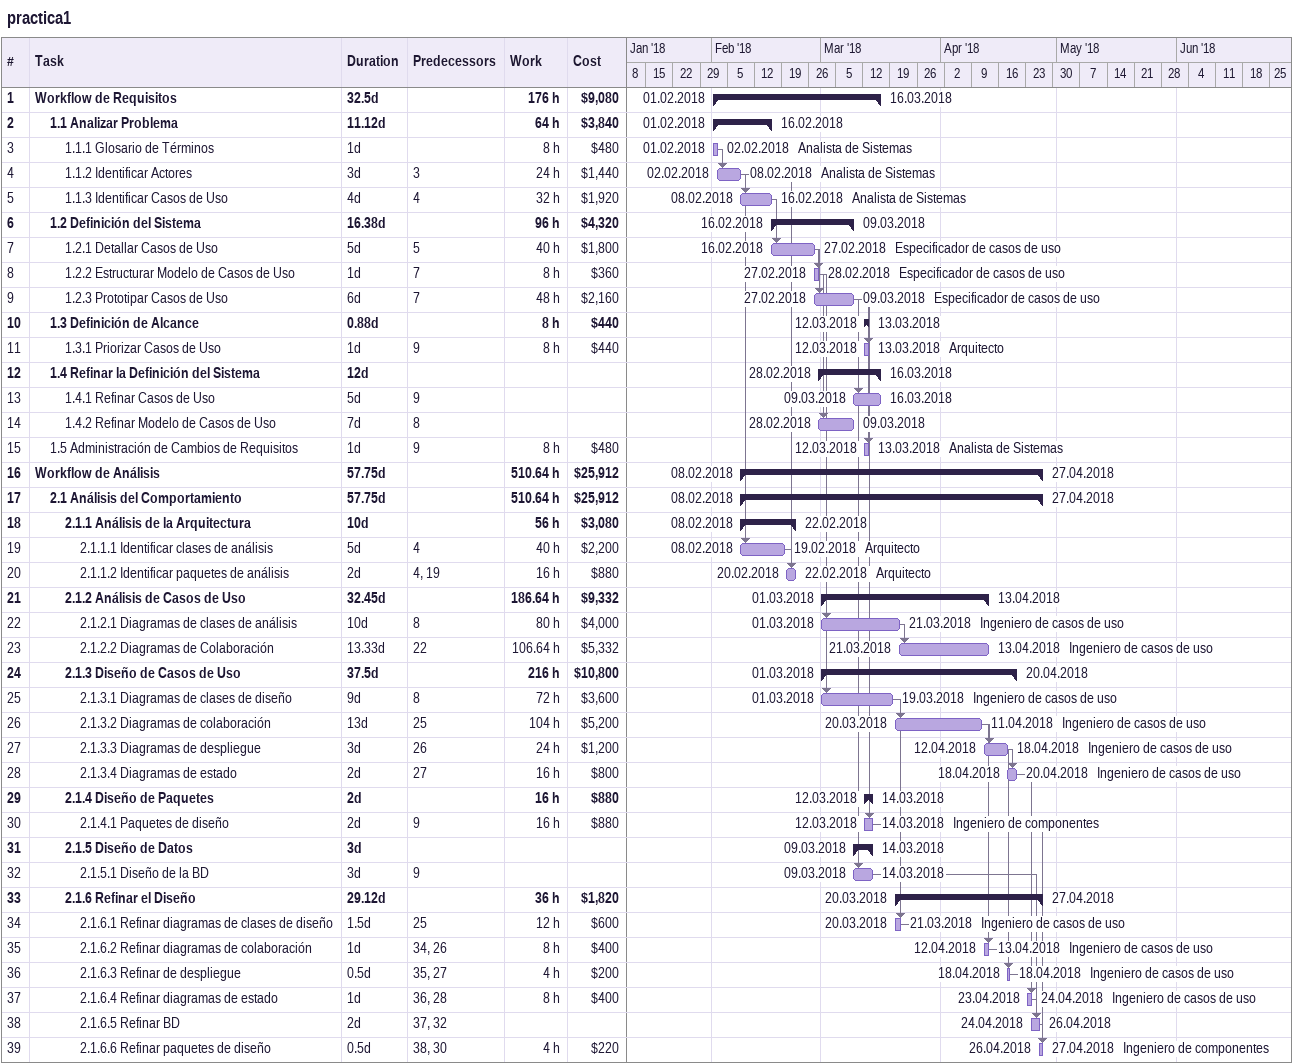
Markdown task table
practica1

| ID | Level | Task | Duration | Start | Finish | Predecessors | Resources | Work (h) | Cost ($) |
|---|---|---|---|---|---|---|---|---|---|
| 1 | 1 | **Workflow de Requisitos** | 32.5d | 2018-02-01 | 2018-03-16 |  |  | 176 | 9080 |
| 2 | 2 | **1.1 Analizar Problema** | 11.12d | 2018-02-01 | 2018-02-16 |  |  | 64 | 3840 |
| 3 | 3 | 1.1.1 Glosario de Términos | 1d | 2018-02-01 | 2018-02-02 |  | Analista de Sistemas | 8 | 480 |
| 4 | 3 | 1.1.2 Identificar Actores | 3d | 2018-02-02 | 2018-02-08 | 3 | Analista de Sistemas | 24 | 1440 |
| 5 | 3 | 1.1.3 Identificar Casos de Uso | 4d | 2018-02-08 | 2018-02-16 | 4 | Analista de Sistemas | 32 | 1920 |
| 6 | 2 | **1.2 Definición del Sistema** | 16.38d | 2018-02-16 | 2018-03-09 |  |  | 96 | 4320 |
| 7 | 3 | 1.2.1 Detallar Casos de Uso | 5d | 2018-02-16 | 2018-02-27 | 5 | Especificador de casos de uso | 40 | 1800 |
| 8 | 3 | 1.2.2 Estructurar Modelo de Casos de Uso | 1d | 2018-02-27 | 2018-02-28 | 7 | Especificador de casos de uso | 8 | 360 |
| 9 | 3 | 1.2.3 Prototipar Casos de Uso | 6d | 2018-02-27 | 2018-03-09 | 7 | Especificador de casos de uso | 48 | 2160 |
| 10 | 2 | **1.3 Definición de Alcance** | 0.88d | 2018-03-12 | 2018-03-13 |  |  | 8 | 440 |
| 11 | 3 | 1.3.1 Priorizar Casos de Uso | 1d | 2018-03-12 | 2018-03-13 | 9 | Arquitecto | 8 | 440 |
| 12 | 2 | **1.4 Refinar la Definición del Sistema** | 12d | 2018-02-28 | 2018-03-16 |  |  |  |  |
| 13 | 3 | 1.4.1 Refinar Casos de Uso | 5d | 2018-03-09 | 2018-03-16 | 9 |  |  |  |
| 14 | 3 | 1.4.2 Refinar Modelo de Casos de Uso | 7d | 2018-02-28 | 2018-03-09 | 8 |  |  |  |
| 15 | 2 | 1.5 Administración de Cambios de Requisitos | 1d | 2018-03-12 | 2018-03-13 | 9 | Analista de Sistemas | 8 | 480 |
| 16 | 1 | **Workflow de Análisis** | 57.75d | 2018-02-08 | 2018-04-27 |  |  | 510.64 | 25912 |
| 17 | 2 | **2.1 Análisis del Comportamiento** | 57.75d | 2018-02-08 | 2018-04-27 |  |  | 510.64 | 25912 |
| 18 | 3 | **2.1.1 Análisis de la Arquitectura** | 10d | 2018-02-08 | 2018-02-22 |  |  | 56 | 3080 |
| 19 | 4 | 2.1.1.1 Identificar clases de análisis | 5d | 2018-02-08 | 2018-02-19 | 4 | Arquitecto | 40 | 2200 |
| 20 | 4 | 2.1.1.2 Identificar paquetes de análisis | 2d | 2018-02-20 | 2018-02-22 | 4, 19 | Arquitecto | 16 | 880 |
| 21 | 3 | **2.1.2 Análisis de Casos de Uso** | 32.45d | 2018-03-01 | 2018-04-13 |  |  | 186.64 | 9332 |
| 22 | 4 | 2.1.2.1 Diagramas de clases de análisis | 10d | 2018-03-01 | 2018-03-21 | 8 | Ingeniero de casos de uso | 80 | 4000 |
| 23 | 4 | 2.1.2.2 Diagramas de Colaboración | 13.33d | 2018-03-21 | 2018-04-13 | 22 | Ingeniero de casos de uso | 106.64 | 5332 |
| 24 | 3 | **2.1.3 Diseño de Casos de Uso** | 37.5d | 2018-03-01 | 2018-04-20 |  |  | 216 | 10800 |
| 25 | 4 | 2.1.3.1 Diagramas de clases de diseño | 9d | 2018-03-01 | 2018-03-19 | 8 | Ingeniero de casos de uso | 72 | 3600 |
| 26 | 4 | 2.1.3.2 Diagramas de colaboración | 13d | 2018-03-20 | 2018-04-11 | 25 | Ingeniero de casos de uso | 104 | 5200 |
| 27 | 4 | 2.1.3.3 Diagramas de despliegue | 3d | 2018-04-12 | 2018-04-18 | 26 | Ingeniero de casos de uso | 24 | 1200 |
| 28 | 4 | 2.1.3.4 Diagramas de estado | 2d | 2018-04-18 | 2018-04-20 | 27 | Ingeniero de casos de uso | 16 | 800 |
| 29 | 3 | **2.1.4 Diseño de Paquetes** | 2d | 2018-03-12 | 2018-03-14 |  |  | 16 | 880 |
| 30 | 4 | 2.1.4.1 Paquetes de diseño | 2d | 2018-03-12 | 2018-03-14 | 9 | Ingeniero de componentes | 16 | 880 |
| 31 | 3 | **2.1.5 Diseño de Datos** | 3d | 2018-03-09 | 2018-03-14 |  |  |  |  |
| 32 | 4 | 2.1.5.1 Diseño de la BD | 3d | 2018-03-09 | 2018-03-14 | 9 |  |  |  |
| 33 | 3 | **2.1.6 Refinar el Diseño** | 29.12d | 2018-03-20 | 2018-04-27 |  |  | 36 | 1820 |
| 34 | 4 | 2.1.6.1 Refinar diagramas de clases de diseño | 1.5d | 2018-03-20 | 2018-03-21 | 25 | Ingeniero de casos de uso | 12 | 600 |
| 35 | 4 | 2.1.6.2 Refinar diagramas de colaboración | 1d | 2018-04-12 | 2018-04-13 | 34, 26 | Ingeniero de casos de uso | 8 | 400 |
| 36 | 4 | 2.1.6.3 Refinar de despliegue | 0.5d | 2018-04-18 | 2018-04-18 | 35, 27 | Ingeniero de casos de uso | 4 | 200 |
| 37 | 4 | 2.1.6.4 Refinar diagramas de estado | 1d | 2018-04-23 | 2018-04-24 | 36, 28 | Ingeniero de casos de uso | 8 | 400 |
| 38 | 4 | 2.1.6.5 Refinar BD | 2d | 2018-04-24 | 2018-04-26 | 37, 32 |  |  |  |
| 39 | 4 | 2.1.6.6 Refinar paquetes de diseño | 0.5d | 2018-04-26 | 2018-04-27 | 38, 30 | Ingeniero de componentes | 4 | 220 |
